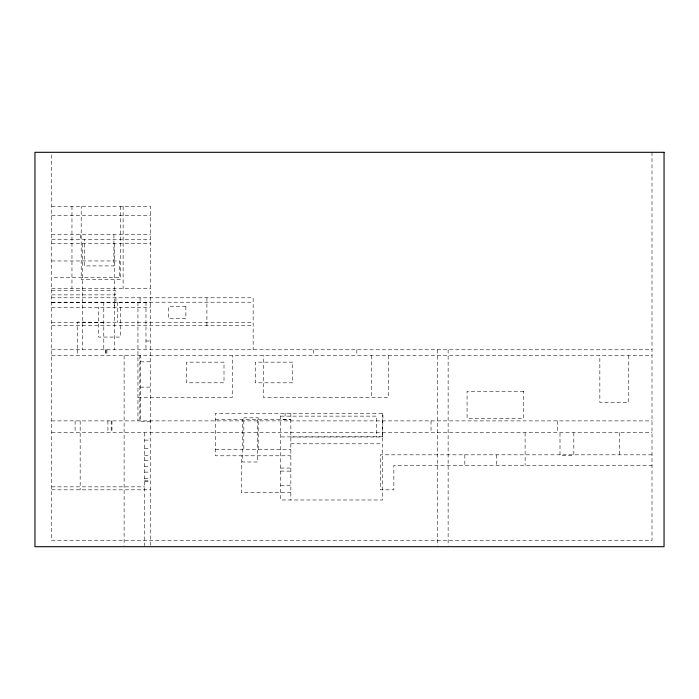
<?xml version="1.0" encoding="UTF-8"?>
<svg xmlns="http://www.w3.org/2000/svg" width="699" height="699" viewBox="0 0 699 699"><rect width="100%" height="100%" fill="white"/><g stroke="black" fill="none" stroke-linecap="round" stroke-linejoin="round"><path stroke-width="0.52" stroke-dasharray="3.5 2.62" d="M51.665 206.327L150.591 206.327L150.591 545.683M51.665 215.694L150.591 215.694M51.665 234.654L150.591 234.654M51.665 239.311L150.591 239.311M51.665 243.706L150.591 243.706M51.665 260.963L119.695 260.963L119.695 277.704L51.665 277.704M51.665 288.565L150.591 288.565M51.665 290.303L115.44 290.303L115.44 294.873L51.665 294.873M51.665 297.791L253.152 297.791L253.152 349.771M51.665 302.221L253.152 302.221M51.665 302.422L150.591 302.422M51.665 307.298L150.591 307.298M51.665 322.492L253.152 322.492M51.665 325.69L253.152 325.69M145.969 341.007L150.591 341.007M51.665 349.771L652.01 349.771M51.665 355.564L652.01 355.564M140.438 361.829L150.591 361.829M140.438 387.132L150.591 387.132M137.948 397.32L232.566 397.32L232.566 355.564M280.657 416.132L376.735 416.132L376.735 437.015M215.449 419.566L290.854 419.566L280.657 419.653M51.665 420.894L652.01 420.894M150.591 421.217L140.438 421.217L140.438 355.564M51.665 432.733L652.01 432.733M382.536 436.726L280.657 436.901M290.854 437.015L382.536 437.015L382.965 413.258L215.449 413.258L215.449 455.792L290.854 455.792M144.579 440.125L150.591 440.125M290.854 443.795L382.536 443.795M144.579 448.391L150.591 448.391M215.449 449.492L290.854 449.492M652.01 454.822L380.335 454.822L380.335 489.824L393.852 489.824L393.852 465.307L652.01 465.307M144.579 455.276L150.591 455.276M144.579 460.361L150.591 460.361M144.579 466.364L150.591 466.364M280.657 468.05L290.854 468.05M280.657 471.109L290.854 471.109M144.579 472.131L150.591 472.131M144.579 478.265L150.591 478.265M144.579 480.903L150.591 480.903M144.579 481.157L150.591 481.157M280.657 485.753L290.854 485.753M51.665 486.845L144.579 486.845M51.665 489.824L150.591 489.824M290.854 492.743L241.251 492.743L241.251 455.792M103.793 322.492L77.729 322.029L77.729 349.771M652.01 152.303L652.01 540.615L51.665 540.615L51.665 153.387M628.768 355.564L628.768 402.362L599.847 402.362L599.847 355.564M619.602 432.733L619.602 454.822M573.835 432.733L573.835 455.232L559.995 455.232L559.995 432.733M557.627 420.894L557.627 432.733M525.115 432.733L525.115 465.307M496.596 454.822L496.596 465.307M464.818 454.822L464.818 465.307M448.129 349.771L448.129 545.613M437.495 349.771L437.495 545.613M431.021 420.894L431.021 432.733M388.635 355.564L388.635 397.32L263.296 397.32L263.296 355.564M382.536 413.258L382.536 499.986L280.657 499.986L280.657 413.258M371.641 355.564L371.641 397.32M356.831 349.771L356.831 355.564M313.405 349.771L313.405 355.564M290.854 413.258L290.854 499.986M285.113 413.258L285.113 416.132M258.202 449.492L258.202 417.827L243.82 417.827L243.82 449.492M257.66 419.566L257.66 462.004L242.518 462.004L242.518 419.566M206.904 297.791L206.904 325.69M145.969 302.221L145.969 349.771M144.579 432.733L144.579 545.683M140.08 297.791L140.08 302.221M139.826 355.564L139.826 420.894M137.948 302.422L137.948 420.894M124.116 355.564L124.116 545.604M123.12 206.327L123.12 288.565M120.639 206.327L120.639 279.504L81.198 279.504L81.198 206.327M120.289 307.298L120.289 337.075L98.611 337.075L98.611 307.298M117.747 302.221L117.747 322.492M115.92 297.791L115.92 302.221M114.278 243.706L114.278 349.771M114.208 302.422L114.208 307.298M113.902 234.654L113.902 265.917L84.299 265.917L84.299 239.311M111.954 420.894L111.954 432.733M111.185 420.894L111.185 432.733M107.908 420.894L107.908 432.733M106.921 349.771L106.921 355.564M106.03 349.771L106.03 355.564M105.427 349.771L105.427 355.564M103.793 302.221L103.793 349.771M82.281 243.706L82.281 349.771M80.595 234.654L80.595 239.311M80.167 420.894L80.167 489.824M77.545 349.771L77.545 355.564M75.099 420.894L75.099 432.733M71.962 206.327L71.962 288.565M185.864 306.546L168.608 306.546L168.608 318.499L185.864 318.499L185.864 306.546M224.003 362.161L186.458 362.161L186.458 382.799L224.003 382.799L224.003 362.161M292.68 362.161L255.353 362.161L255.353 382.816L292.68 382.816L292.68 362.161M523.708 391.248L467.072 391.248L467.072 418.36L523.708 418.36L523.708 391.248"/><path stroke-width="1.05" d="M664.05 152.303L34.95 152.303L34.95 546.697L664.05 546.697L664.05 152.303"/></g></svg>
